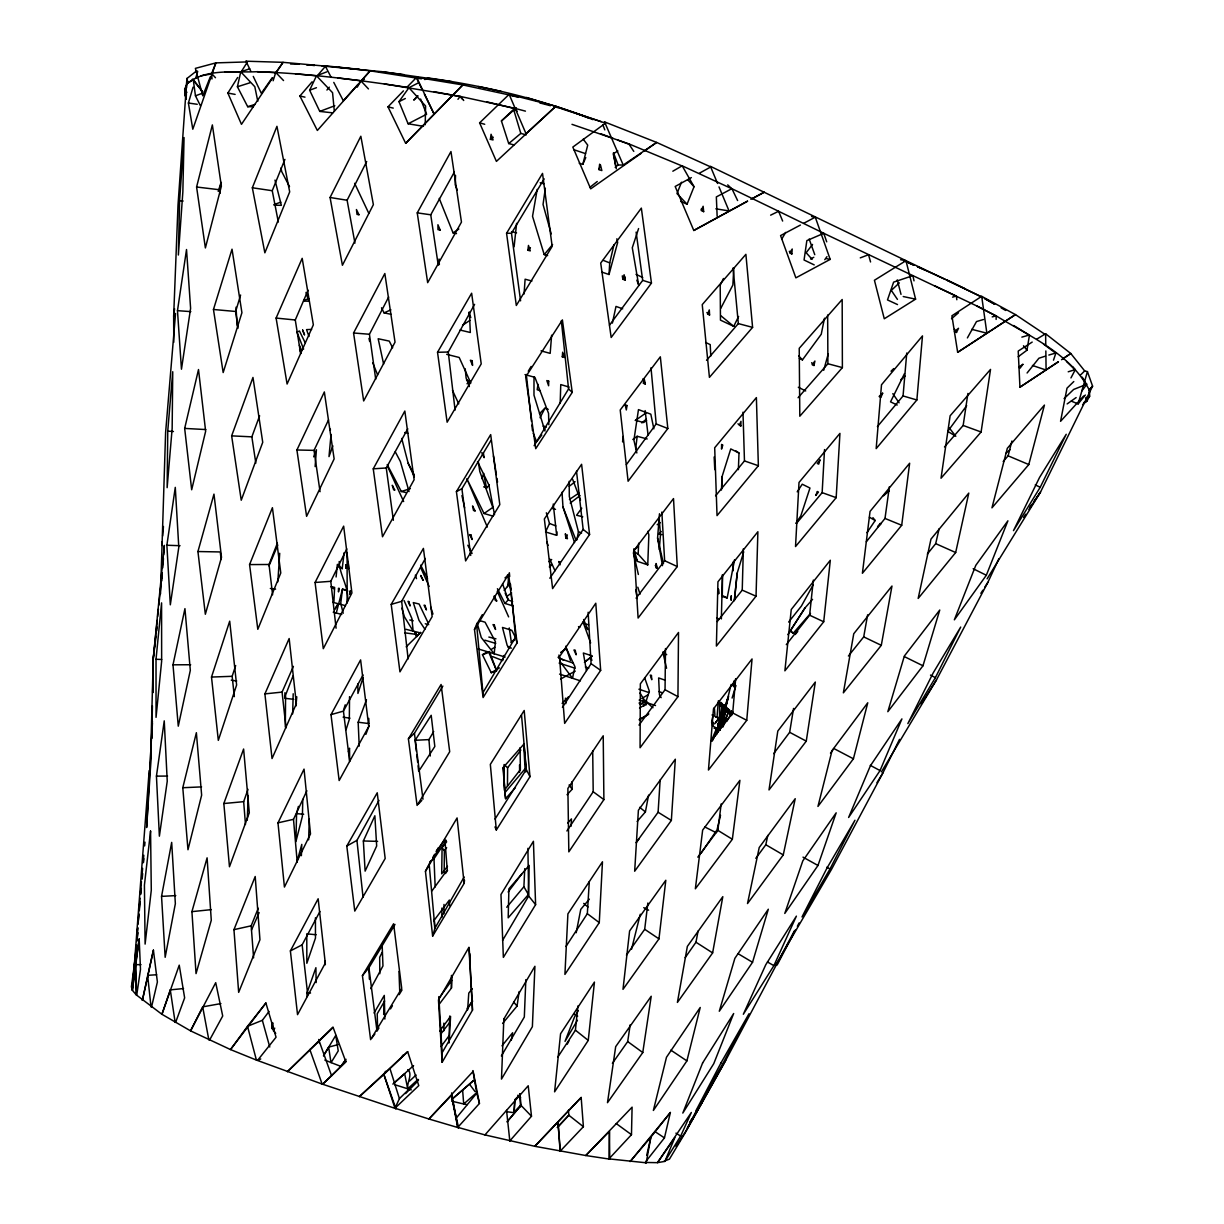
<?xml version="1.0" encoding="UTF-8"?>
<svg xmlns="http://www.w3.org/2000/svg" width="1224" height="1224" viewBox="0 0 1224 1224"><rect width="100%" height="100%" fill="white"/><g stroke="black" fill="none" stroke-linecap="round" stroke-linejoin="round"><path stroke-width="1.5" d="M439.339 1004.093L451.442 988.013L451.442 975.375M534.001 376.824L533.985 395.168L544.955 431.016M347.08 552.82L347.188 602.958C350.156 588.132 339.415 575.555 339.186 561.495M996.137 319.418L996.152 315.853L976.905 306.015L823.752 233.294L826.705 241.832M469.695 964.573L469.771 953.726M152.969 692.57L153.275 658.359L164.353 545.369L163.695 554.717M284.932 692.723L284.886 698.307L293.775 699.317M285.33 726.995L285.59 695.064L293.01 675.969M349.544 696.67L349.33 719.406L346.04 729.764M444.174 872.819L444.373 850.619L446.668 847.651M443.899 913.762L443.991 904.444M507.455 786.022L507.623 767.8L520.858 750.067M677.943 696.655L678.509 632.471L640.351 683.833L640.076 747.742L677.943 696.655L665.045 689.739L665.489 648.552M719.85 729.703L720.89 723.2L719.406 730.238L717.738 728.663L719.513 717.662L719.651 701.689L718.35 700.817L717.096 716.269M167.749 431.139L167.137 487.672L172.156 428.431L172.737 371.729L167.749 431.139L173.441 431.506M441.849 917.434L441.941 908.04M721.931 487.795L722.038 476.702L730.759 448.917L739.005 453.048L738.378 469.679M722.527 574.913L722.298 595.507L727.163 597.939L734.584 559.659M446.683 841.775L442.078 847.758L441.696 873.844L447.479 866.332M292.658 713.883L293.194 693.763M609.43 1131.374L608.971 1158.868L609.766 1159.143L609.43 1131.374L585.791 1155.533L534.827 1146.307L484.949 1134.908L457.776 1127.35L451.396 1095.419L428.92 1118.996L394.985 1108.225L383.862 1074.443L385.514 1071.306M151.807 738.087L152.403 705.82M152.648 692.524L153.275 658.359L157.238 620.369M425.218 124.741L425.585 105.998L408.801 87.577C358.586 79.973 308.096 73.471 257.3 71.696C234.151 72.874 206.397 68.024 187.104 83.645L184.686 89.077L184.962 95.334L186.369 98.823M722.451 574.714L721.364 618.916M179.591 200.736L178.367 255.02L182.85 191.954L184.044 137.562L179.591 200.736L183.141 201.027M302.787 799.425L302.405 816.209L295.917 841.576L296.575 813.623L298.427 806.371M646.211 1161.025L664.448 1137.892L670.385 1112.494L650.893 1137.111L646.196 1162.8L608.971 1158.868L631.477 1134.679L632.089 1107.154L585.791 1155.533L609.766 1159.143M451.442 988.013L451.84 976.89M152.388 721.089L146.635 827.546L150.2 772.497L153.275 658.359L156.06 636.312M528.401 894.56L529.196 865.429L508.909 888.808L508.189 917.832L528.401 894.56L523.903 886.742L524.759 868.627M740.857 425.952L740.979 421.331L739.388 425.248L740.857 425.952L737.965 423.81M717.218 621.562L742.234 590.136L743.351 548.796M160.512 593.946L165.607 432.47L175.552 313.466M756.034 596.21L757.886 531.736L717.937 581.813L716.392 646.073L756.034 596.21L742.234 590.136M560.179 403.43L560.76 384.581L569.145 387.075M308.632 839.832L309.29 819.101M455.527 175.323L455.206 184.64L457.179 190.026M186.17 99.236L186.369 93.605M186.568 87.96L186.889 78.55L196.819 70.747M247.279 820.111L248.166 795.539M301.379 855.668L301.793 844.376L297.294 860.594M634.307 554.992L637.413 561.342L647.756 564.876L648.858 534.888L647.879 531.293M733.008 570.874L733.375 561.51M173.777 342.261L173.655 316.22L178.016 204.989L186.889 78.55L187.777 81.84M383.678 1014.528L384.198 1001.309M525.846 979.628L524.316 1017.037L501.381 1055.96M150.2 772.497L151.149 751.551M151.745 738.225L152.419 723.002M721.456 490.013L722.038 476.702M571.103 826.215L571.44 818.902L567.691 823.018M333.923 601.535L334.611 587.398L331.245 586.571M647.756 564.876L638.148 554.135L638.683 543.211M599.27 922.621L602.468 861.788L567.905 913.869L564.922 974.411L599.27 922.621L587.336 913.685L589.295 881.601M483.189 695.691L476.626 624.454L482.332 614.662M448.917 1042.863L449.698 1016.027M449.116 1042.603L450.57 1016.425L439.691 1031.052M719.957 721.793L719.498 730.254L715.78 729.749M796.457 523.413L822.146 492.645L824.532 449.56M733.788 268.637L732.855 285.039L720.722 308.463M211.982 78.994L211.645 73.532L215.485 77.724M836.176 497.663L839.939 433.388L799.012 482.455L795.524 546.562L836.176 497.663L822.146 492.645M602.208 272.233L609.017 274.497L609.72 262.885L613.928 244.907M506.69 1111.698L514.049 1112.693L514.86 1099.963L519.879 1094.929M636.067 842.724L658.099 812.246L660.149 779.994M277.833 581.798L279.715 553.279M671.349 820.432L675.327 759.217L638.393 810.257L634.675 871.228L671.349 820.432L658.099 812.246M134.609 967.603L135.237 958.361L131.412 986.819L132.391 990.308L136.155 994.775L161.935 1014.298L190.577 1030.868L230.51 1049.565L256.413 1060.076L322.142 1084.066L395.887 1108.638L383.862 1074.443L407.668 1051.661L418.776 1085.611L394.985 1108.225L395.887 1108.638M467.629 1009.907L468.777 993.123L472.28 988.732M509.138 94.34L526.014 133.676L555.849 106.243L496.409 161.4L479.609 122.844L509.138 94.34L555.849 106.243L605.498 123.165L572.832 147.079L590.687 188.848L641.315 153.23M161.843 580.849L162.241 575.249M162.761 567.783L163.435 558.45M524.056 294.02L525.111 279.21L531.935 281.03M149.19 770.539L132.391 990.308L139.184 939.007L140.485 969.408L136.751 995.02L135.482 964.665L139.184 939.007M315.119 466.573L316.419 449.774L313.65 456.797M791.836 253.965L792.219 249.023L789.602 252.894L791.836 253.965L789.281 251.287M551.626 335.192L550.173 353.369L541.023 350.875M662.49 565.656L657.579 538.009L659.476 513.759M137.7 927.869L137.103 935.289L137.776 927.792M138.893 913.028L138.006 924.151L138.97 914.68M139.184 909.31L140.087 898.171M140.377 894.469L141.433 881.479M142.183 879.092L142.642 873.538M143.529 862.4L143.82 858.697M659.246 549.607L660.486 534.414L659.109 517.997M161.874 545.491L162.18 541.681M162.654 535.99L163.435 526.473M134.854 967.603L135.313 962.064M135.925 954.674L136.537 947.284M137.149 939.91L137.761 932.52L136.797 941.47M562.29 356.827L562.673 352.206L564.432 357.454L562.29 356.827L564.341 353.797M546.332 512.795L549.5 523.459L545.567 531.95L556.66 535.332L556.966 531.813M710.884 741.331L732.702 712.934L735.67 678.693M746.747 720.324L752.041 658.956L713.485 708.864L708.451 770.034L746.747 720.324L732.702 712.934M877.394 426.61L903.052 395.949L906.755 353.017M184.962 95.334L185.497 89.367L184.686 89.077L186.767 92.228M916.868 399.973L922.483 335.896L881.51 384.764L876.17 448.627L916.868 399.973L903.052 395.949M141.77 877.73L142.611 868.367M143.116 862.752L143.805 855.27M144.646 845.906L144.983 842.158M139.306 910.931L140.148 901.568M140.837 894.086L141.341 888.456M331.031 434.459L328.996 456.613L332.867 445.873M721.395 719.437L722.344 703.418L720.416 716.53M622.588 441.925L623.108 436.478M132.177 987.018L136.43 945.05M156.029 659.277L161.583 602.881L161.645 661.159L156.045 717.356L156.029 659.277L161.66 659.476M336.095 576.978L337.365 564.356M734.476 600.051L737.2 573.062L743.718 551.871M157.636 616.575L158.431 608.971M158.829 605.176L161.002 584.292M161.599 578.585L162.18 572.893M557.685 1057.261L575.418 1030.18L577.942 1005.914M734.308 600.724L737.2 573.062M514.111 246.789L516.605 223.349M505.129 657.043L494.175 653.723L495.445 641.759L485.087 622.205L479.716 620.614M514.049 1112.693L514.86 1099.963M588.254 1040.4L594.436 982.092L560.561 1033.79L554.594 1091.839L588.254 1040.4L575.418 1030.18M786.298 644.635L809.615 615.198L813.333 580.084M823.706 621.777L830.316 560.255L791.255 609.506L784.89 670.828L823.706 621.777L809.615 615.198M599.01 169.616L600.464 164.934L601.856 170.58L599.01 169.616L599.638 164.169M428.4 865.444L425.447 871.335L432.638 936.115L464.141 883.361L464.508 880.163M658.971 938.869L665.81 880.27L629.61 930.944L623.001 989.329L658.971 938.869L644.696 929.291L647.863 903.021M635.669 449.04L637.168 436.279L647.19 438.972M132.391 990.308L135.482 964.665L140.99 964.634M275.721 1033.393L271.713 1028.068L272.371 1022.621M344.128 552.697L342.322 567.676L339.079 567.14L342.445 568.839M173.655 316.22L174.588 308.754M156.764 630.804L157.223 627.132M527.865 250.262L528.477 245.443L530.313 250.889L527.865 250.262L530.42 247.646M697.818 857.137L717.845 830.346L721.181 803.939M469.358 384.78L469.817 381.245L466.528 379.96M732.35 839.266L739.908 780.331L702.653 830.101L695.354 888.808L732.35 839.266L717.845 830.346M901.706 525.28L909.646 463.223L870.05 511.418L862.4 573.276L901.706 525.28L884.998 518.441L866.317 541.788M490.38 139.337L491.069 134.273L493.088 139.934L490.38 139.337L493.257 137.195M992.22 316.894L996.152 315.853C1029.491 336.386 1071.229 353.858 1089.544 390.578L1088.809 395.979L1086.376 398.519M884.998 518.441L889.389 486.693M156.442 776.138L164.245 720.86L167.244 781.203L159.38 836.176L156.442 776.138L167.55 776.062M502.59 1023.448L517.063 1006.082L519.129 991.578M545.353 188.205L543.043 204.454L551.228 233.891M166.877 545.246L175.277 487.366L178.796 547.235L170.32 604.824L166.877 545.246L180.05 545.705M507.516 586.587L508.511 579.717M177.48 310.667L186.522 249.528L190.607 308.356L181.458 369.22L177.48 310.667L190.822 311.615M612.383 1063.335L627.698 1041.578L630.176 1024.809M944.5 446.928L963.166 425.462L967.909 393.439M272.309 1028.267L273.074 1023.126M642.768 1052.533L651.214 996.26L615.687 1046.642L607.486 1102.686L642.768 1052.533L627.698 1041.578M981.097 431.996L990.537 369.403L950.13 415.762L941.026 478.217L981.097 431.996L963.166 425.462M538.009 384.29L537.183 389.722L540.335 390.793M806.264 741.147L815.322 682.059L777.806 731.049L769.009 789.939L806.264 741.147L789.664 732.304L793.55 708.436M1018.184 356.765L1026.967 350.217L1029.476 334.978L1021.856 337.12M537.183 189.429L532.532 216.296L544.221 254.638L547.633 255.602M848.4 656.033L863.716 636.878L867.632 614.8M296.789 696.793L295.887 706.064M881.295 645.323L891.975 586.036L853.755 633.741L843.367 692.845L881.295 645.323L863.716 636.878M511.28 1040.278L512.642 1032.75L501.962 1045.832M712.628 952.899L722.818 896.656L687.352 946.412L677.408 1002.425L712.628 952.899L695.966 942.235L698.078 931.036M161.553 896.381L171.681 842.387L175.353 903.679L165.163 957.306L161.553 896.381L175.766 895.601M637.123 821.472L645.415 811.894L648.567 795.126M576.871 539.952L578.432 531.767L569.328 496.516L569.16 481.307M576.198 932.734L580.773 909.34L589.371 899.135M711.588 722.389L713.026 715.214L712.031 714.969M824.486 318.209L821.243 334.259L802.439 359.887L799.349 358.403M731.126 684.43L719.926 729.978L728.617 696.272M717.601 723.399L717.983 728.739L712.628 726.062L713.378 722.405M755.82 858.315L765.826 844.744L767.785 835.426M172.997 664.816L184.946 608.634L190.317 670.339L178.276 726.169L172.997 664.816L190.669 664.739M813.96 365.502L814.924 361.049L812.139 364.66L813.96 365.502L811.619 362.702M783.253 854.918L795.217 798.691L759.217 847.528L747.512 903.557L783.253 854.918L765.826 844.744M612.383 323.105L615.993 306.428L622.695 308.785M153.413 950.145L142.382 1000.345L153.413 950.145L157.391 982L151.531 1007.061M955.669 552.529L968.796 493.088L930.974 539.126L918.168 598.444L955.669 552.529L935.702 543.64L927.333 554.089M253.292 106.718L247.692 106.687L237.41 86.766L240.745 71.772L249.711 68.804M271.713 1028.068L272.248 1025.651M646.731 1155.226L650.893 1137.111L630.1 1161.591L670.385 1112.494M935.702 543.64L939.099 528.814M184.671 428.415L198.502 369.541L205.647 431.246L191.678 489.768L184.671 428.415L205.831 429.563M720.538 815.306L717.019 829.872L701.046 853.25M182.789 787.721L196.375 732.702L201.639 795.156L187.976 849.747L182.789 787.721L201.562 786.894M686.894 1060.887L700.22 1007.474L666.483 1057.261L653.371 1110.459L686.894 1060.887L670.844 1050.146M631.538 949.243L640.29 914.206M196.59 187.012L212.364 124.925L221.376 186.186L205.387 247.937L196.59 187.012L219.494 189.751L220.029 193.423M525.693 376.931L562.397 319.908L572.235 392.368L535.73 448.688L525.693 376.931L526.32 374.422L531.461 421.301M579.227 163.251L582.808 164.353L587.719 145.12L583.221 139.184M720.783 726.811L726.918 707.503L721.318 727.286M853.419 758.788L867.77 702.775L832.06 750.572L817.953 806.432L853.419 758.788L833.865 748.537L830.484 753.173M219.494 189.751L221.36 182.498M725.006 710.364L725.939 706.738M341.771 614.463L336.279 613.025L342.475 589.172L346.928 590.197M1003.19 461.57L1008.102 455.833L1011.927 441.022M720.018 729.581C722.099 717.891 736.94 669.375 718.87 724.547M1028.787 464.554L1044.439 405.083L1007.321 448.321L991.96 507.838L1028.787 464.554L1008.102 455.833M411.31 1089.834C401.824 1089.788 414.676 1074.794 407.745 1069.654M609.017 274.497L617.661 242.459L616.835 238.802M823.721 370.26L828.204 353.981M197.936 551.534L213.97 494.129L221.498 557.303L205.341 614.264L197.936 551.534L220.259 551.947L221.1 559.521M191.923 911.635L207.101 857.84L211.278 920.28L196.039 973.615L191.923 911.635L211.339 909.631M622.848 279.256L624.118 274.757L625.265 280.112L622.848 279.256L622.312 275.844M504.15 655.437L502.682 660.577L492.584 656.615M1071.337 401.151L1078.114 403.905L1087.432 371.622L1084.678 370.918L1070.786 353.507L1045.617 333.754L1036.85 339.079M432.638 936.115L434.948 928.19L464.126 877.027M241.572 71.252L247.447 61.904L215.883 62.883L192.795 129.224L188.404 103.03L193.055 87.21M195.641 78.428L197.722 71.39M752.531 962.294L768.32 909.218L734.859 958.346L719.284 1011.238L752.531 962.294L738.041 953.664M238.083 328.154L235.651 311.477L240.608 295.03M922.972 665.779L939.757 610.026L904.368 656.003L887.828 711.695L922.972 665.779L904.429 656.645M213.466 309.488L232.025 249.191L241.924 312.701L223.166 372.555L213.466 309.488L235.651 311.477M732.09 698.062L735.961 685.532M218.239 191.449L220.993 182.529M343.592 709.981L345.229 704.794M211.507 677.056L229.699 621.18L236.615 684.981L218.316 740.367L211.507 677.056L232.147 676.306L235.666 665.565M363.084 677.698L357.928 693.427L357.867 683.925M638.591 228.551L632.288 247.738L638.683 285.07L636.817 280.128M1053.497 360.177L1055.899 352.986L1048.83 355.052M348.381 751.643L349.529 748.201L349.666 760.915M183.524 988.564L170.289 989.864L161.935 1014.298L179.24 965.155L184.64 997.866L175.613 1022.438M451.855 1101.202L463.697 1104.002L476.167 1093.093M817.969 865.475L836.176 812.828L802.806 860.885L784.783 913.441L817.969 865.475L803.005 857.137M732.564 685.685L734.4 680.406M722.099 726.322L729.458 709.568L722.986 727.01M245.473 824.486L243.668 801.674L247.998 789.342M307.056 996.627L306.995 992.894L315.899 967.71L316.159 982.597M273.12 80.769L275.737 72.461L283.54 80.555M273.533 1031.358L274.712 1028.084M223.839 803.525L243.607 749.027L249.298 812.767L229.469 866.76L223.839 803.525L243.668 801.674M231.642 435.866L252.97 377.451L262.732 442.308L241.235 500.218L231.642 435.866L251.853 436.846L259.626 415.778M359.213 746.105L358.173 722.236L366.481 699.761M711.557 740.336L716.346 728.984M365.884 734.339L369.097 725.71M272.615 594.757L269.02 564.494L277.389 543.181M481.797 478.615L483.832 473.443M986.33 575.249L1007.903 520.812L975.788 565.35L954.353 619.834L986.33 575.249L973.172 568.747M210.36 76.745L202.771 95.793L195.381 68.376L215.883 62.883L211.752 73.287M680.666 201.425L687.062 204.194L694.039 186.706L682.196 165.821L731.784 188.725L716.346 196.926L717.142 216.266M252.343 187.777L276.945 126.317L289.69 191.877L264.858 252.817L252.343 187.777L272.248 190.715L278.322 222.064M233.952 929.659L255.204 876.491L259.947 939.757L238.665 992.373L233.952 929.659L251.18 925.818L258.249 908.239M681.523 182.208L676.979 193.576L687.062 204.194M249.574 564.585L272.417 507.7L280.77 572.985L257.805 629.32L249.574 564.585L269.02 564.494M272.248 190.715L284.917 159.395M712.215 740.948L721.961 720.263L713.026 715.214M664.907 1161.377L680.666 1136.071L691.346 1112.494L657.487 1162.662L664.907 1161.377L674.852 1137.586L657.487 1162.662L645.063 1162.463L646.196 1162.8M269.005 565.855L277.802 545.017M880.041 770.584L901.92 718.901L870.371 765.811L848.615 817.479L880.041 770.584L870.325 765.367M474.484 629.519L508.618 574.24L517.063 642.937L483.098 697.558L474.484 629.519L476.626 624.454M300.63 353.705L295.275 319.984L308.081 290.21M582.808 164.353L585.761 157.575M276.104 318.072L302.19 258.325L313.344 324.834L287.089 384.03L276.104 318.072L295.275 319.984M264.904 693.886L289.155 638.53L296.361 703.785L272.034 758.559L264.904 693.886L282.071 692.096L293.408 666.361M251.501 929.995L259.121 912.63M363.36 840.98L374.865 815.765L376.671 845.998L365.119 871.121L363.36 840.98L377.619 841.362M773.889 965.659L796.396 916.133L765.75 964.772L743.335 1014.268L773.889 965.659L767.479 961.988M394.985 1108.225L399.422 1098.616L418.577 1079.935M720.064 727.714L722.267 722.925L721.961 720.263M881.418 771.9L936.452 679.932L987.86 582.364L998.83 558.817M297.233 862.369L293.5 819.33L306.872 790.75M296.912 449.988L324.345 391.94L334.137 458.923L306.597 516.344L296.912 449.988L314.033 450.371L328.506 419.939M332.683 112.853L319.785 111.415L309.626 90.209L316.496 75.811L326.747 71.879M565.825 538.208L565.35 533.756L567.446 538.698L565.825 538.208L567.401 534.934M723.461 278.491L720.202 285.238L720.462 320.122L733.727 326.364L738.607 316.465M277.986 822.849L304.042 769.116L310.498 833.942L284.427 887.063L277.986 822.849L293.5 819.33M956.495 332.454L958.53 328.277L954.475 331.475L956.495 332.454L954.429 329.302M1040.201 487.305L1066.226 434.291L1039.528 477.498L1013.487 530.635L1040.201 487.305L1035.274 484.857M336.08 628.187L330.786 581.308L346.805 548.888M382.148 952.333L379.685 957.321L379.822 973.753M904.49 373.626L890.536 401.854L897.207 405.022M775.526 965.338L831.509 869.377L882.764 773.186L899.518 739.373M716.438 734.66L718.932 729.626M720.599 726.276L722.16 722.91L722.267 724.103M935.381 677.652L960.702 627.071L933.178 672.94L907.856 723.598L935.381 677.652L930.5 675.097M330.067 197.492L360.835 136.246L373.366 204.653L342.414 265.271L330.067 197.492L347.111 200.246L354.945 243.132M220.917 1003.588L202.679 1006.862L190.577 1030.868L215.715 982.673L222.707 1015.996L209.61 1040.033M731.417 715.642L733.069 712.368L732.442 711.741L726.827 721.242M664.204 1161.132L669.421 1159.159L685.073 1133.042L725.694 1060.397L794.361 930.898M347.111 200.246L366.695 161.507M315.073 582.486L343.653 526.136L351.915 592.967L323.289 648.689L315.073 582.486L330.786 581.308M830.01 868.979L854.964 820.218L826.95 868.153L802.011 916.944L830.01 868.979L826.781 867.204M540.044 417.736L544.909 408.25L548.214 409.336M716.423 733.558L722.512 721.732L712.261 740.642M375.707 379.226L369.434 334.259L388.666 297.004M777.133 965.017L795.6 929.659M797.36 926.293L799.119 922.927M353.568 332.989L384.841 273.518L395.031 342.154L363.666 400.952L353.568 332.989L369.434 334.259M1070.954 377.925L1075.361 369.556L1068.215 371.79M290.394 950.91L318.148 898.768L325.278 963.12L297.539 1014.65L290.394 950.91L302.144 944.821L319.923 911.498M567.202 1044.24L568.961 1040.951M331 714.648L360.606 659.904L368.761 726.459L339.155 780.545L331 714.648L343.439 711.113L363.038 674.975M370.673 988.64L382.959 965.95L382.102 943.719M373.259 468.823L404.838 411.05L414.125 479.686L382.5 536.77L373.259 468.823L386.264 467.966L407.776 428.752M417.246 212.869L450.968 151.547L461.463 222.095L427.666 282.668L417.246 212.869L430.741 214.797L454.288 172.171M346.79 846.014L377.237 792.785L385.178 858.498L354.776 911.084L346.79 846.014L356.934 840.368L378.981 800.435M455.083 410.132L448.259 352.022L474.591 304.348M408.127 658.94L401.656 601.336L425.355 558.465M813.119 584.919L801.414 606.033L788.639 622.067M967.388 337.916L976.492 321.575L983.484 319.495M725.694 1060.397L685.654 1131.466L675.954 1146.383M430.97 860.732L429.134 863.976L434.948 928.19M432.806 857.504L434.642 854.26M436.463 851.017L438.299 847.773M391.206 604.381L423.412 548.398L432.149 616.59L399.957 671.869L391.206 604.381L401.656 601.336M437.534 352.283L471.638 293.225L481.216 363.895L447.127 422.203L437.534 352.283L448.259 352.022M374.039 1013.044L384.29 995.403L384.856 1019.041M384.627 1001.048L377.222 1013.778L377.573 1028.145M472.143 1001.11L472.479 1010.152L442.139 1062.294L442.124 1052.732L472.143 1001.11L469.19 948.294M689.739 1122.638L691.667 1119.363M694.528 1114.437L701.245 1102.931L689.648 1122.959M430.267 756.004L428.951 739.602L433.694 731.524M483.388 691.958L515.579 637.092L511.372 593.533M502.559 940.46L528.661 895.999L527.911 848.339M578.294 1010.596L574.469 1017.113L565.029 1041.364L577.407 1020.296M781.907 238.802L785.67 232.407M357.224 87.179L360.958 80.861L364.415 79.346M425.447 871.335L457.088 817.938L464.141 883.361M323.473 1055.853L328.644 1047.117L338.375 1044.546M334.596 609.736L338.176 603.738L345.443 605.635M506.568 233.279L542.523 173.41L552.162 246.361L516.314 305.48L506.568 233.279L511.479 233.233L544.16 178.842M456.414 491.635L490.686 434.612L499.805 504.609L465.625 560.929L456.414 491.635L461.892 488.743L490.977 440.395M362.426 975.635L393.608 923.783L401.717 988.411L370.612 1039.65L362.426 975.635L368.929 967.756L394.985 924.426M323.61 1055.654L335.743 1035.412L338.237 1050.88L331.123 1062.57L324.819 1060.045M335.3 608.527L338.176 603.738L332.775 602.3M528.248 371.224L531.139 366.435M408.403 738.852L441.099 684.491L449.698 751.735L417.093 805.423L408.403 738.852L414.416 733.344L442.858 686.083M534.123 445.689L568.563 388.926L561.342 320.734M378.935 1027.961L377.007 1031.128L368.929 967.756M390.487 1008.928L392.414 1005.761M399.146 994.653L402.038 989.91M535.607 904.658L503.355 957.382L500.968 894.484L533.419 841.286L535.607 904.658L528.661 895.999M876.95 782.672L882.764 773.186M987.11 578.845L1040.522 492.048L1092.588 386.157L1087.432 371.622M272.661 77.831L241.465 124.343L227.863 93.055L237.655 77.479M495.032 819.086L526.289 769.498L521.531 715.198M496.317 830.025L529.961 776.689L524.193 710.486L490.334 764.388L496.317 830.025L494.986 826.919M921.152 704.045L936.452 679.932M980.868 593.334L982.872 590.197M984.861 587.061L987.86 582.364M812.552 599.362L804.979 607.946L790.046 631.309L793.259 633.175L810.502 613.423M416.374 751.245L415.12 740.291L431.2 715.29L434.826 746.487L419.71 769.774M787.812 634.629L804.979 607.946M565.962 946.489L587.336 913.685M562.428 707.334L591.1 663.683L588.147 612.245M797.206 491.834L802.24 484.214L809.967 488.039L800.848 515.794L795.86 523.291M430.052 861.65L434 858.774L446.316 840.322M1023.631 517.37L1025.743 514.202M1028.91 509.459L1040.522 492.048L1034.005 501.35M275.783 73.18L283.05 62.332L325.553 66.142L318.225 74.679M445.49 873.554L447.54 870.494M566.896 830.974L593.196 791.76L592.707 750.863M603.891 799.593L568.823 851.858L567.875 788.44L603.218 735.792L603.891 799.593L593.196 791.76M866.944 532.715L875.175 520.537L872.926 517.645M600.663 670.37L564.662 723.384L559.49 656.722L595.782 603.233L600.663 670.37L591.1 663.683M549.821 578.233L583.159 529.441L576.504 471.225M589.57 534.506L552.605 588.606L544.359 518.961L581.599 464.294L589.57 534.506L583.159 529.441M718.228 829.566L716.116 832.657L704.749 826.934M400.799 1058.255L402.956 1055.134M643.732 706.187L647.006 701.49M685.149 957.688L695.966 942.235M272.187 77.816L261.324 93.299L253.261 76.408M275.446 73.18L283.05 62.332L246.009 61.2L250.843 71.344M1029.659 507.532L1031.832 504.441M626.443 955.133L644.696 929.291M423.473 126.332L408.097 123.777L398.978 101.638L408.954 87.7L418.486 82.819M439.064 998.157L451.748 980.47M824.777 259.702L826.965 256.642M436.157 851.537L444.893 839.511L447.25 869.943L431.98 890.858M581.767 508.144L576.581 515.258L582.762 516.788M328.644 1047.117L330.97 1062.57L340.869 1066.364L346.04 1059.295M626.367 464.63L656.186 423.948L651 367.736M639.005 725.098L665.045 689.739M966.685 405.649L947.743 431.368L955.791 436.264L949.074 427.65M609.491 325.186L642.692 280.357L636.128 232.132M651.459 283.111L611.174 337.487L600.709 263.068L641.345 208.111L651.459 283.111L642.692 280.357M441.022 1046.551L448.55 1036.453M773.675 753.647L789.664 732.304M340.869 1066.364L345.397 1060.351M371.683 1038.227L374.881 1033.974M667.83 428.507L628.096 481.231L620.216 409.994L660.333 356.811L667.83 428.507L656.186 423.948M260.743 1058.959L257.606 1060.336L276.058 1037.233L265.899 1003.022L230.51 1049.565L247.508 1026.293L262.349 1020.311L269.02 1011.452M433.74 920.815L449.361 900.068L449.636 905.653M1081.786 391.022L1086.973 384.152L1073.662 389.446L1064.069 398.672M508.128 891.99L521.852 873.875M636.097 598.184L664.632 560.699L661.847 512.045M677.27 566.559L638.102 618.043L633.986 550.418L673.506 498.581L677.27 566.559L664.632 560.699M467.078 1008.438L472.678 1001.094M812.537 244.433L806.172 252.725L812.139 259.366M449.927 1022.132L441.176 1033.561L441.13 1028.16M541.819 435.04L536.602 441.726L533.266 433.235M714.632 723.874L719.1 718.167L715.55 722.405M265.899 1003.022L247.508 1026.293L256.413 1060.076M636.557 842.112L638.897 839.159M1027.089 372.999L1038.901 358.234L1045.525 356.108M1078.114 403.905L1085.351 395.031M1088.962 390.594L1092.588 386.157L1088.733 390.38M326.93 90.041L329.302 87.164M456.628 1117.619L476.763 1093.139L472.892 1070.602M544.221 254.638L552.59 244.54M715.55 495.827L744.467 460.928L742.983 412.182M758.36 465.717L717.034 515.625L714.694 447.754L756.386 397.601L758.36 465.717L744.467 460.928M506.751 907.244L523.903 886.742M504.15 590.412L510.026 583.404M795.217 634.506L797.757 631.477M523.75 745.125L525.065 768.779L504.885 792.693L505.589 798.691L515.442 787.583M506.966 1121.918L520.996 1105.364L520.016 1093.95M507.455 1121.337L520.996 1105.364L531.491 1116.242L509.918 1140.783M421.408 78.841L370.168 70.839L317.353 130.463L299.895 96.023L312.12 81.794M706.539 360.346L738.332 323.595L733.1 267.934M752.592 327.374L709.43 377.359L702.239 304.623L745.89 254.332L752.592 327.374L738.332 323.595M457.975 99.297L460.132 96.39L384.367 83.936M842.387 367.598L799.808 416.221L799.226 348.32L842.173 299.498L842.387 367.598L827.898 363.742L798.094 397.724M484.949 1134.908L528.217 1085.764L531.491 1116.242M357.959 84.425L343.317 100.735L333.785 82.406M361.615 80.356L370.168 70.839L325.125 65.744L331.184 77.403M957.658 352.328L1015.461 314.614L957.658 352.328L951.92 315.777L981.694 296.33L1015.461 314.614L1044.623 334.091M458.556 1127.748L457.776 1127.35L479.456 1103.451L473.137 1071.382L428.92 1118.996L458.556 1127.748L451.396 1095.419M1083.622 396.01L1060.565 421.316L1067.007 388.161L1073.8 381.536M549.454 567.263L551.672 564.845L549.392 566.238M557.456 1127.396L568.823 1115.232L583.389 1126.707L560.317 1151.05L557.96 1121.857L581.171 1097.469L583.389 1126.707M497.418 588.713L504.946 603.447L508.235 599.944L502.574 583.863M567.033 794.713L572.159 789.251L572.067 781.692M557.348 1127.426L568.823 1115.232M581.171 1097.469L534.827 1146.307L557.96 1121.857L560.118 1151.126M418.271 804.183L421.806 800.465M413.896 99.985L417.705 95.992M414.018 99.894L417.858 95.885M562.122 703.418L568.38 696.9M509.108 94.936L462.81 84.93L405.664 143.315L387.993 106.84L403.43 90.882M407.286 86.889L416.619 77.341L462.81 84.93L405.664 143.315M405.588 1093.583L417.43 1081.358M489.325 485.041L486.693 487.733L483.648 486.846M513.958 144.891L508.71 143.575L501.427 120.962L516.406 107.758M513.529 1112.555L521.042 1104.997M539.509 413.636L544.909 408.25M633.833 550.662L637.781 546.73M319.28 1041.318L331.582 1075.743L322.692 1084.112L345.887 1061.881L332.974 1027.043L287.395 1071.719L332.591 1028.038M406.169 646.853L420.75 632.471M1080.608 374.896L1084.678 370.918M515.258 1099.259L519.343 1095.266M346.055 1061.239L331.582 1075.743M661.266 531.476L658.65 533.985L661.939 534.659M891.041 371.193L893.734 368.592M420.505 632.441L416.389 636.358L414.416 631.446M1085.719 399.942L1089.635 396.224L1089.544 390.578M416.099 1075.009L409.734 1080.899M899.349 282.882L891.317 290.394L897.437 299.39M407.668 1051.661L359.305 1096.673L383.862 1074.443M501.427 120.962L514.769 108.324L460.132 96.39L463.728 100.506M1006.021 453.232L1010.075 449.591M467.017 383.755L469.817 381.245M394.511 1084.617L407.73 1088.794L418.072 1079.384M392.858 1084.097L413.605 1065.614M394.159 1082.934L404.639 1073.678L407.73 1088.794M462.611 1090.049L473.703 1080.409L452.926 1098.402L462.611 1090.049L463.697 1104.002M883.453 495.812L889.19 490.855M951.507 318.745L958.53 312.747M900.91 379.639L905.102 376.105M508.71 143.575L520.812 133.416L526.289 134.87M641.82 422.923L646.211 419.266M1082.597 404.563L1086.973 400.967L1089.635 396.224L1085.535 397.953M589.8 187.394L597.266 181.504M615.152 167.336L618.135 164.98L623.23 165.041L656.661 142.428L710.777 166.954L699.455 173.165M584.414 662.291L591.881 656.447M569.221 486.326L575.081 481.721M504.961 577.896L507.822 575.663M584.659 662.062L591.529 656.768M570.216 503.095L580.099 495.552M560.714 652.713L565.304 649.256L561.066 652.285M632.823 439.493L637.168 436.279M507.18 596.195L511.617 592.936M646.624 420.322L643.594 422.555L635.455 420.26M548.765 561.617L551.687 559.506M640.137 704.55L646.119 700.296M1067.144 403.92L1076.141 397.571M644.39 151.072L656.661 142.428L604.549 121.91L623.23 165.041M635.302 420.49L645.905 413.024M487.32 527.054L466.849 478.722L484.046 513.514L492.813 507.394L479.777 471.469L478.416 462.305M569.435 499.453L578.875 493.073M1058.439 361.784L1019.944 387.182L1018.215 351.074L1032.199 342.077M1061.529 359.718L1070.786 353.507L1062.845 358.77M187.104 83.645L193.239 79.56L202.603 91.739L192.382 79.193L193.239 79.56L195.458 95.809L200.43 105.769M462.565 325.263L469.985 320.321M657.181 524.698L660.195 522.694M1019.944 387.182L1058.072 361.922M439.232 198.426L453.033 232.851L458.847 229.026M1084.143 402.803L1086.973 400.967L1083.622 402.635M617.845 150.919L613.255 153.857L616.284 168.759M513.392 641.177L511.051 642.646L513.544 640.137L514.554 640.427M717.585 183.478L710.41 166.311L905.974 260.666L915.583 299.146L884.279 318.776L874.426 280.265L905.974 260.666L981.357 296.698M639.525 708.038L647.664 703.066L652.958 707.747M648.827 713.959L639.112 719.865L648.108 714.541M489.416 651.474L496.607 670.706L491.268 672.726L482.455 654.733L487.076 651.948M491.681 649.148L494.756 647.297M491.268 672.726L499.407 667.891M641.728 698.522L647.756 694.957M672.833 171.207L681.998 165.913L628.799 143.851L571.99 124.343M691.361 177.602L675.174 186.476L693.794 230.479L747.512 201.088M693.794 230.479L747.527 201.272M752.561 198.533L764.312 192.137L750.878 199.298M560.607 679.029L575.28 671.089M811.558 216.541L815.276 217.168L830.193 259.381L795.86 277.848L780.575 235.589L800.404 225.063M810.533 259.014L813.776 257.285M803.709 223.303L815.276 217.168M408.097 123.777L426.595 114.26L420.628 99.037M424.835 79.575L428.017 77.938C484.306 85.833 540.09 98.792 593.028 119.646M398.978 101.638L405.312 98.517M770.63 215.164L778.617 211.278L823.813 233.294L806.846 240.608L804.061 260.008L814.205 264.889M381.536 307.775L384.045 312.87L390.9 309.84M860.273 257.866L868.535 254.73L870.555 261.967M319.785 111.415L334.81 105.738M195.458 95.809L202.327 93.284M309.626 90.209L316.435 87.715M482.455 654.733L488.85 652.392L496.607 670.706M303.674 300.461L308.938 298.579M273.992 204.546L280.786 202.205M237.41 86.766L250.017 82.758M387.212 464.584L401.319 491.482L410.331 488.636M247.692 106.687L254.837 104.453M952.547 297.126L956.342 296.024L956.831 299.742M200.66 75.857L212.287 73.823M156.657 974.748L147.614 975.329L151.026 1006.893M415.12 740.291L428.951 739.602M311.615 329.409L306.551 329.608L308.999 336.462M224.987 72.139L240.745 71.772L254.822 86.736L257.79 101.301M303.613 301.104L308.708 301.196L305.985 292.414M983.04 297.769L947.07 280.082M945.234 279.286L917.357 266.664L924.089 269.632M274.1 205.173L281.352 205.326L274.987 180.096M290.547 64L299.39 64.26M306.995 992.894L310.529 993.062M257.3 71.696L276.027 72.629M307.117 64.933L314.568 65.453M321.958 65.974L381.521 71.65L451.916 81.671M306.949 64.841L314.507 65.423M296.575 813.623L303.674 814.266M295.458 73.823L316.496 75.811L332.561 92.703L334.336 111.216M316.129 934.738L306.78 933.851L306.841 963.288L315.471 938.058L315.425 917.832M359.458 69.37L338.512 67.182M714.097 728.28L717.983 728.739M338.084 77.999L360.789 80.738L368.455 88.924M358.173 722.236L368.638 723.537M404.149 74.664L381.521 71.65M404.624 632.808L415.961 634.338M270.336 588.438L275.584 589.157M188.404 103.03L197.248 104.285M231.275 680.192L236.706 680.988M343.103 717.142L349.942 718.197M715.856 208.814L729.045 210.926L719.008 186.905M715.918 717.065L719.513 717.662M900.604 259.718L905.974 260.666M227.863 93.055L235.13 94.401M434.046 91.678L460.301 96.62L462.687 99.328M511.02 95.304L518.471 96.742M826.506 258.631L830.193 259.381M384.045 312.87L391.068 314.308M903.236 296.545L915.583 299.146M453.033 232.851L456.521 233.6M463.728 1103.91L467.109 1104.645M478.507 86.537L501.396 91.494M299.895 96.023L304.99 97.155M401.319 491.482L406.261 492.599M639.968 692.998L645.798 702.285L642.677 700.067M639.02 703.05L646.364 704.794M460.04 330.036L470.322 332.5L469.389 312.151M404.762 432.531L408.005 433.311M387.993 106.84L393.241 108.11M487.06 101.898L514.952 108.63M511.525 231.627L516.543 232.866M409.795 619.971L413.238 620.813M425.279 623.766L428.706 624.607M405.955 629.304L420.612 632.961M488.85 637.061L495.95 638.836M446.683 354.333L459.184 357.469L470.842 383.081M510.653 95.334L518.425 97.323M971.779 329.332L986.865 333.203L981.694 296.33M539.784 102.923L550.448 105.723M554.013 106.656L559.353 108.049M525.448 111.139L514.769 108.324L517.14 111.2M333.219 612.214L336.279 613.025M552.299 508.511L555.512 509.352M525.004 374.605L534.934 377.344L548.566 413.406L548.826 424.682M479.609 122.844L484.719 124.282M540.212 182.758L543.808 183.768M484.046 513.514L493.073 516.13M478.186 648.949L494.175 653.723M712.628 726.062L711.94 721.227M484.811 640.152L495.735 643.411M551.687 105.31L526.442 97.446M721.732 596.302L727.163 597.939M504.946 603.447L513.177 605.957M507.914 647.037L511.418 648.123M578.493 626.627L579.916 627.071M560.133 562.03L558.695 561.571L560.087 564.83M559.123 663.087L575.02 668.197M559.567 674.103L580.436 680.835M585.347 667.004L588.79 668.12M561.097 108.615L601.213 121.65M583.97 623.353L588.606 624.867M592.263 655.926L583.343 653.004L586.388 670.461M573.75 149.68L585.546 153.627M639.158 700.082L645.798 702.285M655.513 705.544L645.736 702.27L649.363 691.208L644.62 677.698M1032.444 365.471L1046.092 370.046L1045.847 350.951M559.383 658.42L573.291 663.087M638.897 689.204L649.072 692.6M543.089 426.182L546.225 427.252M658.726 691.514L662.199 692.707M664.739 680.054L658.634 677.943L659.415 694.62L661.144 697.649M347.769 591.039L342.475 589.172L340.731 603.294L343.194 613.27M657.441 568.303L656.003 567.798L656.095 563.53L657.441 568.303L655.253 565.519M645.308 384.03L643.304 383.28L644.207 378.92L645.308 384.03L642.982 378.843M600.663 133.707L612.857 138.236M618.089 140.179L628.555 144.065M512.657 601.596L508.235 599.944L505.16 593.196M576.994 113.603L589.463 118.376M603.218 260.36L609.72 262.885M578.432 531.767L581.614 533.006M549.5 523.459L555.834 525.922M908.896 262.961L913.961 265.195L903.863 260.743M703.662 211.645L701.199 210.528L703.142 206.275L703.662 211.645L701.123 209.151M709.583 314.95L707.579 314.033L709.293 309.917L709.583 314.95L706.875 312.548M705.651 342.506L710.211 344.602L710.777 356.046M897.513 304.562L887.492 299.926L893.627 282.117L912.905 275.645L914.022 280.862M636.006 274.329L642.707 277.496M946.886 280.082L965.093 288.726M934.876 285.896L956.143 296.024M246.009 61.2L247.447 61.904M798.308 387.274L805.698 390.946M643.763 907.673L648.628 910.166M716.652 617.891L719.207 619.222M976.905 306.015L995.709 315.853M558.052 657.273L563.774 660.256M663.362 652.836L666.697 654.656M984.693 298.687L994.653 304.225L985.091 298.687M574.408 1014.252L577.682 1016.119M869.392 517.216L875.175 520.537M1001.14 307.851L1005.654 310.468M331.199 587.122L334.489 589.035M1013.686 325.523L1029.032 334.932M675.923 1133.149L680.666 1136.071M633.527 551.213L638.148 554.135M654.901 1131.557L664.448 1137.892M735.884 450.86L739.005 453.048M616.223 1123.556L631.477 1134.679M1043.552 344.143L1055.44 352.925M639.616 807.32L645.415 811.894M720.951 315.823L733.727 326.364M583.71 903.389L587.964 907.03M517.798 1095.235L520.598 1097.637M790.536 630.712L793.259 633.175M507.623 767.8L504.089 764.541L504.364 790.214L520.368 769.621L520.093 747.68M568.563 388.926L572.235 392.368M727.714 184.87L731.784 188.725M1066.548 361.493L1074.81 369.449L1072.545 366.649M798.706 355.954L802.439 359.887M687.842 179.821L694.039 186.706M513.682 1002.028L517.063 1006.082M442.078 847.758L444.373 850.619M585.715 626.948L587.903 629.687L583.603 619.528M494.083 653.677L481.277 637.536L477.161 623.138M509.505 648.307L507.164 645.339L502.467 627.438L511.8 630.314L516.023 638.469M1023.494 345.749L1026.967 350.217M604.549 121.91L605.498 123.165M469.603 1084.311L475.065 1091.64M569.099 784.966L572.159 789.251M892.831 393.654L899.089 402.803M424.912 629.212L419.006 620.369L413.284 602.591L419.113 604.029L428.033 622.634M628.799 143.851L633.787 151.378M1082.215 377.13L1086.331 384.015M401.717 438.452L408.173 463.284L414.171 474.698M395.245 451.763L400.355 461.448L409.046 491.574M372.785 362.87L377.589 374.85M467.813 545.261L472.082 553.447M289.507 186.614L281.704 171.559L280.969 167.933M420.658 565.151L427.528 578.478M526.289 769.498L529.961 776.689M392.644 347.784L389.247 341.098L378.17 338.742L383.617 364.079M416.298 77.571L421.989 89.245M424.422 94.248L434.183 114.245L416.619 77.341M305.143 342.659L299.467 331.015L296.973 332.132L303.613 349.115M477.528 461.616L488.881 484.979L494.527 514.784M737.613 200.537L731.921 188.71L778.617 211.278L782.641 221.054M354.623 183.309L368.822 213.389M565.886 647.389L574.974 666.743L572.495 678.249L560.393 662.077L558.924 655.024M452.452 390.334L458.755 403.844M481.797 452.651L484.123 457.684L483.388 453.109M387.518 466.252L403.645 501.534M408.173 463.284L414.37 476.916M549.591 558.741L554.992 570.767M420.628 567.492L429.18 586.48M299.36 345.29L301.624 350.339M497.25 591.269L508.618 616.896M404.073 600.525L411.922 618.594L413.161 631.094L404.486 616.881L401.839 608.144M299.589 349.33L301.028 352.849M562.015 492.232L562.979 506.996L575.877 539.861M602.82 124.634L604.809 129.897M613.469 152.709L618.135 164.98M469.389 386.585L466.13 378.032L465.212 368.761M572.572 479.165L580.497 500.096M468.838 312.35L470.812 317.582M546.776 541.849L548.077 545.43M583.052 621.991L590.626 642.937M809.156 239.017L814.771 254.684M309.81 1049.458L322.142 1084.066M415.839 633.007L417.002 636.557M565.733 646.211L570.415 660.516M562.979 506.996L574.53 542.538M637.796 587.183L640.045 594.176M430.649 606.905L432.959 614.081M415.364 575.142L416.497 578.631M185.497 89.367L186.568 92.749M389.966 1068.598L399.422 1098.616M513.896 110.344L520.812 133.416M633.757 548.872L637.413 561.342M590.32 655.085L591.881 660.379M543.854 425.967L544.864 429.548M664.204 651.856L665.198 655.452M262.349 1020.311L269.77 1047.025M476.763 1093.139L479.456 1103.451M897.269 279.868L901.002 294.357M515.579 637.092L517.063 642.937M507.44 575.096L510.913 589.861M525.065 768.779L525.8 771.931M633.343 552.774L638.362 574.454M657.579 538.009L663.485 563.774M636.847 452.957L633.91 440.196L638.469 409.612L650.816 414.171L653.861 428.844M662.827 651.994L666.56 668.258M368.975 338.39L369.694 341.527M461.922 495.567L464.676 507.929M483.939 475.463L486.662 488.299M457.776 1127.35L451.61 1092.91M202.679 1006.862L208.845 1039.91M613.591 153.689L615.749 166.066M635.73 589.555L637.276 598.536M318.76 1039.467L319.326 1043.001M624.73 276.7L625.265 280.112M493.471 455.925L496.378 474.637M496.959 478.37L497.541 482.118M251.853 436.846L255.816 463.131M430.741 214.797L438.253 265.21M170.289 989.864L175.139 1022.361M509.261 627.943L511.28 641.82M314.033 450.371L320.061 491.696M511.479 233.233L520.582 300.844M386.264 467.966L393.363 520.261M461.892 488.743L470.735 555.421M414.416 733.344L422.984 799.226M343.439 711.113L349.636 761.45M645.125 410.591L648.047 434.933M416.803 754.887L417.644 762.2M418.072 765.841L418.7 771.319M302.144 944.821L307.744 994.928M553.248 504.028L556.66 535.332M531.874 425.065L532.486 430.68M282.071 692.096L286.018 727.898M356.934 840.368L363.038 897.238M232.147 676.306L234.335 696.624M506.552 1110.382L509.811 1140.936M509.352 572.71L509.719 576.489M510.454 584.062L511.005 589.754M505.589 798.691L502.972 767.754L523.994 744.008L526.091 769.605M565.442 698.154L565.855 703.647M251.18 925.818L253.597 957.841M714.372 707.702L714.908 715.061M519.695 1093.69L520.613 1106.817M568.456 1110.153L568.823 1115.707M330.296 429.073L330.373 430.374M438.819 996.611L442.124 1052.732M442.139 1062.294L438.467 999.947L468.96 947.269L472.479 1010.152M348.213 561.525L348.641 568.778M236.018 307.193L237.119 325.813M503.416 767.356L504.778 790.872M439.049 258.998L439.339 264.613M714.158 456.965L714.785 469.664M434.26 919.178L434.719 928.358M368.761 718.366L369.005 723.874M434 858.774L435.163 886.941M369.005 969.989L369.373 979.2M398.978 971.443L399.743 991.562M325.217 961.024L325.309 964.757M135.482 964.665L136.155 994.775M519.527 764.893L519.634 772.344M1045.617 333.754L1045.77 345.214M186.889 78.55L186.966 84.227M443.853 1023.142L443.914 1030.776M827.654 315.012L827.898 363.742M721.625 444.511L721.517 449.101L722.803 445.108L721.625 444.511M548.719 381.138L548.612 385.759L546.837 380.603L548.719 381.138M731.294 595.904L731.187 600.097L731.294 595.904M503.829 1019.072L501.488 1079.094L532.379 1026.691L534.919 966.287L503.829 1019.072M723.843 704.764L723.246 708.528L723.843 704.825M721.074 702.545L720.798 706.462L721.074 702.545M350.309 590.855L350.018 594.451L350.309 590.855M345.857 564.754L345.887 568.318L345.857 564.754M150.567 831.096L144.417 885.166L145.105 944.102L151.286 890.231L150.567 831.096M718.427 589.234L718.687 593.594L718.427 589.234M627.025 405.526L626.321 409.948L625.204 404.899L627.025 405.526M339.232 588.484L338.482 591.896L338.451 588.3L339.232 588.484M734.844 682.977L733.895 686.633L734.844 682.977M819.973 460.056L818.688 464.126L817.265 463.468L819.973 460.056M728.311 708.773L727.041 712.246L728.311 708.834M702.591 1063.013L682.808 1113.075L713.745 1063.702L733.666 1013.518L702.591 1063.013M817.387 491.558L815.765 495.445L818.428 492.094L817.387 491.558M882.657 393.21L880.913 397.31L879.123 396.484L882.657 393.21M731.156 710.914L729.581 714.25L731.156 710.914M720.86 1063.12L695.966 1110.658L724.103 1061.284L749.012 1013.747L720.86 1063.12M701.582 1103.038L687.506 1127.732L701.582 1103.038M1022.866 364.339L1020.112 368.133L1018.766 367.246L1022.866 364.339M880.224 523.474L877.577 526.856L880.898 523.903L880.224 523.474M302.634 330.036L304.47 334.749L302.634 330.036M358.984 214.736L357.026 214.414L356.444 209.533L358.984 214.736M440.212 230.097L437.993 229.653L437.932 224.742L440.212 230.097M394.709 489.998L393.654 489.799L392.277 485.27L394.709 489.998M408.77 601.55L407.99 601.366L410.132 605.957L408.77 601.55M423.076 580.237L420.719 575.525L423.076 580.237M425.003 605.452L424.07 605.222L426.426 609.934L425.003 605.452M472.173 360.713L470.368 360.238L472.586 365.395L472.173 360.713M475.08 510.898L473.535 510.469L472.541 505.94L475.08 510.898M471.011 535.01L469.588 534.597L472.127 539.524L471.011 535.01M496.714 600.923L495.307 600.494L494.159 596.012L496.714 600.923M494.328 624.974L493.027 624.577L495.567 629.457L494.328 624.974M575.265 650.403L573.995 649.975L576.152 654.809L575.265 650.403M651.428 675.495L650.296 675.113L651.765 679.718L651.428 675.495"/></g></svg>
